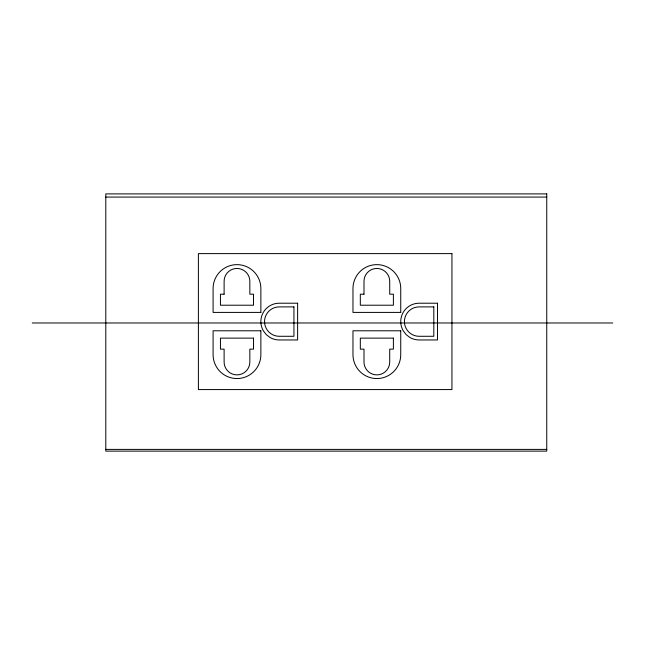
<?xml version="1.0" encoding="UTF-8"?>
<svg xmlns="http://www.w3.org/2000/svg" width="645" height="645" viewBox="0 0 645 645"><rect width="100%" height="100%" fill="white"/><g stroke="black" fill="none" stroke-linecap="round" stroke-linejoin="round"><path stroke-width="0.97" d="M105.796 197.08L546.75 197.08M32.25 322.976L612.75 322.976M105.796 449.396L546.75 449.396M546.75 193.895L105.796 193.895L105.796 451.121L546.75 451.121L546.75 193.879M451.943 253.614L198.394 253.614L198.394 389.572L451.943 389.572L451.943 253.614M224.113 294.193L220.445 294.193L220.445 305.214L253.517 305.214L253.517 294.193L249.841 294.193L249.841 281.325A12.86 12.86 0 0 0 236.981 268.465A12.86 12.86 0 0 0 224.113 281.325L224.113 294.193M363.998 294.193L360.321 294.193L360.321 305.214L393.394 305.214L393.394 294.193L389.717 294.193L389.717 281.325A12.86 12.86 0 0 0 376.857 268.465A12.86 12.86 0 0 0 363.998 281.325L363.998 294.193M297.611 303.214L279.237 303.214A18.374 18.374 0 0 0 263.321 330.78L266.248 334.586L270.045 337.504A18.374 18.374 0 0 0 279.237 339.963L297.611 339.963L297.611 303.214M437.487 303.214L419.113 303.214A18.374 18.374 0 0 0 403.206 330.78L406.124 334.586L409.93 337.504A18.374 18.374 0 0 0 419.113 339.963L437.487 339.963L437.487 303.214M293.935 306.891L279.237 306.891A14.698 14.698 0 0 0 264.539 321.589A14.698 14.698 0 0 0 279.237 336.287L293.935 336.287L293.935 306.891M433.811 306.891L419.113 306.891A14.698 14.698 0 0 0 404.415 321.589A14.698 14.698 0 0 0 419.113 336.287L433.811 336.287L433.811 306.891M260.862 312.406L213.092 312.406L213.092 288.517A23.881 23.881 0 0 1 236.981 264.635A23.881 23.881 0 0 1 260.862 288.517L260.862 312.406M400.739 312.406L352.968 312.406L352.968 288.517A23.881 23.881 0 0 1 376.857 264.635A23.881 23.881 0 0 1 400.739 288.517L400.739 312.406M260.862 330.78L213.092 330.78L213.092 354.661A23.881 23.881 0 0 0 236.981 378.55A23.881 23.881 0 0 0 260.862 354.661L260.862 330.78M400.739 330.78L352.968 330.78L352.968 354.661A23.881 23.881 0 0 0 376.857 378.55A23.881 23.881 0 0 0 400.739 354.661L400.739 330.78M253.517 338.125L220.445 338.125L220.445 349.147L224.113 349.147L224.113 362.014A12.86 12.86 0 0 0 236.981 374.874A12.86 12.86 0 0 0 249.841 362.014L249.841 349.147L253.517 349.147L253.517 338.125M393.394 338.125L360.321 338.125L360.321 349.147L363.998 349.147L363.998 362.014A12.86 12.86 0 0 0 376.857 374.874A12.86 12.86 0 0 0 389.717 362.014L389.717 349.147L393.394 349.147L393.394 338.125"/></g></svg>
